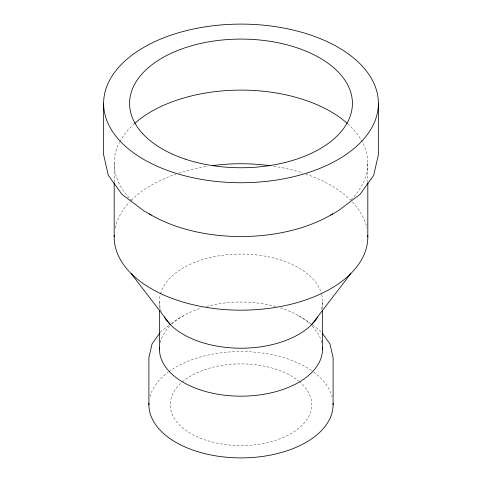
<?xml version="1.0" encoding="UTF-8"?>
<svg xmlns="http://www.w3.org/2000/svg" width="482" height="482" viewBox="0 0 482 482"><rect width="100%" height="100%" fill="white"/><g stroke="black" fill="none" stroke-linecap="round" stroke-linejoin="round"><path stroke-width="0.36" stroke-dasharray="2.41 1.81" d="M159.476 308.637L159.476 301.142M322.524 308.637L322.524 301.142M160.367 332.297L161.241 331.08L170.61 324.031M171.194 323.591L175.876 320.066L183.353 315.824M298.647 315.824L306.124 320.066L311.974 324.47M312.559 324.91L320.759 331.08L321.633 332.297M367.814 163.392L367.814 182.178M114.186 163.253L114.186 182.039M161.368 311.221A81.524 47.067 0 0 1 160.259 294.635M160.44 293.912A81.524 47.067 0 0 1 241 254.074A81.524 47.067 0 0 1 321.56 293.912M321.741 294.635A81.524 47.067 0 0 1 320.632 311.221M115.12 228.076A126.814 73.216 0 0 1 129.544 202.036M131.206 200.319A126.814 73.216 0 0 1 176.087 174.062M178.9 173.122A126.814 73.216 0 0 1 208.079 166.254M273.722 166.224A126.814 73.216 0 0 1 302.991 173.086M305.811 174.026A126.814 73.216 0 0 1 350.854 200.379M352.523 202.103A126.814 73.216 0 0 1 366.904 228.203M347.823 123.868A126.814 73.216 0 0 1 350.794 199.958M132.128 200.861A126.814 73.216 0 0 1 119.458 142.425M119.789 141.792A126.814 73.216 0 0 1 134.225 123.82M299.147 381.467A70.746 40.843 0 0 1 288.429 435.035A70.746 40.843 0 0 1 195.035 435.776A70.746 40.843 0 0 1 181.762 382.401M182.304 381.931A70.746 40.843 0 0 1 298.581 381.003M160.259 342.6A81.524 47.067 0 0 1 169.851 326.133M171.887 324.145A81.524 47.067 0 0 1 201.603 307.902M206.531 306.456A81.524 47.067 0 0 1 276.186 306.648M280.397 307.902A81.524 47.067 0 0 1 310.113 324.145M312.149 326.133A81.524 47.067 0 0 1 321.741 342.6M149.962 396.692A92.098 53.171 0 0 1 168.23 372.14M168.833 371.7A92.098 53.171 0 0 1 313.167 371.7M313.77 372.14A92.098 53.171 0 0 1 332.038 396.692"/><path stroke-width="0.72" d="M148.902 404.729L148.902 357.662L152.041 343.901L159.928 332.911M159.476 349.107L159.476 310.131M322.524 349.107L322.524 310.131M333.098 404.729L333.098 357.662L329.959 343.901L322.072 332.911M311.601 324.675L350.794 273.595M330.67 215.093L338.147 210.851L359.946 194.457L373.677 175.358L378.388 154.836L378.388 103.491A137.388 79.319 0 0 0 172.417 34.692A137.388 79.319 0 0 0 172.195 172.074A137.388 79.319 0 0 0 378.388 103.491M151.33 215.093L143.853 210.851L121.988 194.391L108.263 175.231L103.612 154.692L103.612 103.347M131.146 273.535L170.399 324.675M367.814 182.925L367.814 237.03M114.186 182.786L114.186 236.891M317.74 317.023A81.524 47.067 0 0 1 241 348.209A81.524 47.067 0 0 1 164.26 317.023M367.79 235.565A126.814 73.216 0 0 1 240.88 310.173A126.814 73.216 0 0 1 114.21 235.427M212.435 165.627A126.814 73.216 0 0 1 270.089 165.694M332.701 213.894A126.814 73.216 0 0 1 149.293 213.894M134.755 123.344A126.814 73.216 0 0 1 347.299 123.392M322.488 347.667A81.524 47.067 0 0 1 241 396.174A81.524 47.067 0 0 1 159.512 347.667M333.062 403.277A92.098 53.171 0 0 1 241 457.9A92.098 53.171 0 0 1 148.938 403.277M185.233 159.114A111.426 64.335 0 0 0 352.426 103.455A111.426 64.335 0 0 0 185.341 47.688A111.426 64.335 0 0 0 185.233 159.114"/></g></svg>
